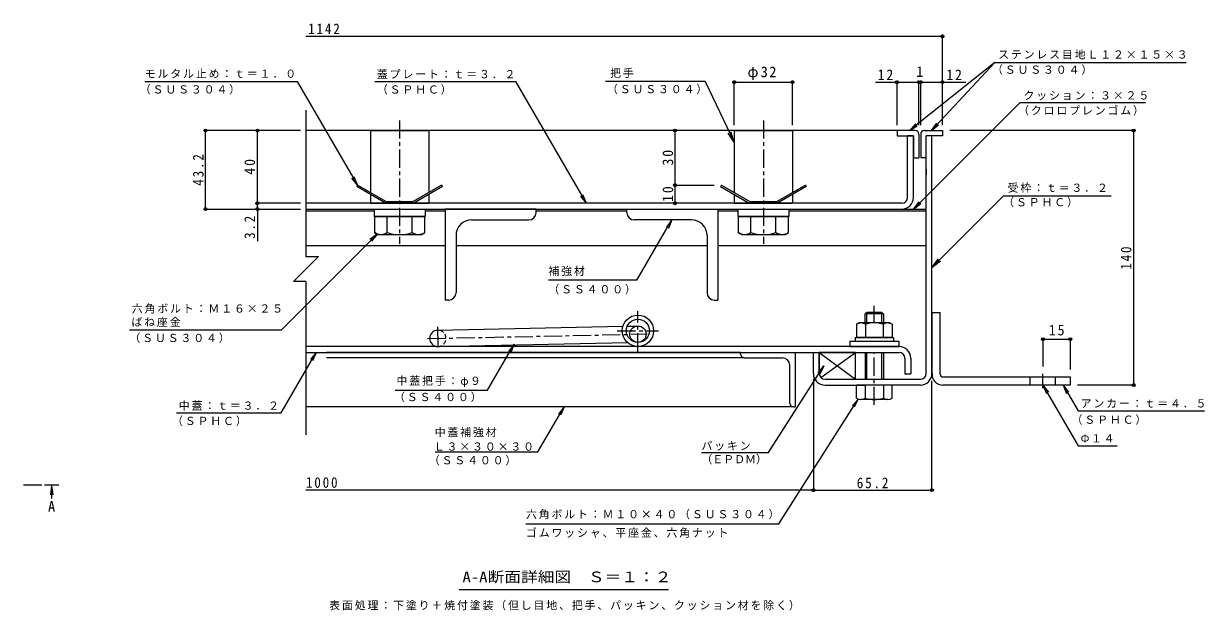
# Model space of a CAD drawing. Units: millimetres at full size; some dimension numbers follow another scale. Extents: x -524 to 544, y -392 to 335.
# Drawn here: x -105 to 544, y 13 to 335 of the extents above; entities that cross this region are included whole.
import ezdxf
from ezdxf.enums import TextEntityAlignment as Align

# ---------------------------------------------------------------- set-up
doc = ezdxf.new("R2010")
doc.units = ezdxf.units.MM
doc.header["$LTSCALE"] = 2
doc.header["$PDMODE"] = 32
doc.header["$PDSIZE"] = 1.6
doc.linetypes.add('CHAIN1', pattern=[8, 5, -1, 1, -1])
doc.linetypes.add('DASHED1', pattern=[1.8, 1.2, -0.6])
for name, color, linetype, lineweight in [('0-2_仕上', 3, 'Continuous', 9), ('0-5_寸法', 7, 'DASHED1', 9), ('D-1', 2, 'Continuous', 9), ('D-2', 3, 'Continuous', 9), ('D-3', 4, 'Continuous', 9), ('D-5', 7, 'Continuous', 9), ('D-6', 6, 'Continuous', 9), ('D-7', 5, 'Continuous', 5), ('D-9', 134, 'Continuous', 5), ('D-A', 3, 'Continuous', 9), ('D-B', 6, 'Continuous', 9), ('D-C', 2, 'Continuous', 9), ('D-E', 3, 'Continuous', 9), ('D-F', 7, 'Continuous', 9)]:
    doc.layers.add(name, color=color, linetype=linetype, lineweight=lineweight)
doc.styles.add('ＭＳ ゴシック', font='')
doc.styles.get('ＭＳ ゴシック').set_extended_font_data('MS Gothic')

msp = doc.modelspace()

# ---------------------------------------------------------------- linework, layer by layer
at = {"layer": '0-2_仕上', "color": 4, "linetype": 'CHAIN1'}
msp.add_line((-105.493, 81.712), (-94.094, 81.712), dxfattribs=at)
at = {"layer": '0-2_仕上', "color": 4}
for q in [(-90.747, 76.354), (-89.442, 76.354), (-90.094, 74.191)]:
    msp.add_line((-90.094, 81.312), q, dxfattribs=at)
msp.add_solid([(-86.094, 81.312), (-86.094, 82.112), (-94.094, 81.312), (-94.094, 82.112)], dxfattribs=at)
at = {"layer": 'D-1'}
for p, q in [((390.746, 143.018), (390.746, 273.618)), ((393.946, 143.018), (393.946, 273.618)), ((331.946, 143.018), (331.946, 154.618)), ((335.146, 139.818), (387.546, 139.818)), ((335.146, 136.618), (357.246, 136.618)), ((387.546, 136.618), (367.246, 136.618))]:
    msp.add_line(p, q, dxfattribs=at)
msp.add_lwpolyline([(328.746, 143.018), (328.746, 154.618), (331.946, 154.618)], dxfattribs=at)
for centre, radius, start, end in [((335.146, 143.018), 6.4, 180, 270), ((335.146, 143.018), 3.2, 180, 270), ((387.546, 143.018), 3.2, 270, 0), ((387.546, 143.018), 6.4, 270, 0)]:
    msp.add_arc(centre, radius, start, end, dxfattribs=at)
at = {"layer": 'D-2'}
for p, q in [((383.746, 273.618), (380.546, 273.618)), ((380.546, 239.818), (380.546, 273.618)), ((383.746, 239.818), (383.746, 273.618)), ((377.346, 236.618), (49.746, 236.618)), ((49.746, 233.418), (377.346, 233.418))]:
    msp.add_line(p, q, dxfattribs=at)
at = {"layer": 'D-2', "linetype": 'CHAIN1'}
for p, q in [((232.246, 155.12), (232.246, 177.316)), ((220.897, 166.468), (243.594, 166.468))]:
    msp.add_line(p, q, dxfattribs=at)
at = {"layer": 'D-2'}
for radius in [8.65, 6.35]:
    msp.add_circle((232.246, 166.468), radius, dxfattribs=at)
for radius in [3.2, 6.4]:
    msp.add_arc((377.346, 239.818), radius, 270, 0, dxfattribs=at)
at = {"layer": 'D-3'}
for p, q in [((374.746, 276.618), (49.746, 276.618)), ((384.746, 276.618), (374.746, 276.618)), ((374.746, 276.618), (374.746, 273.618)), ((386.746, 274.618), (386.746, 261.618)), ((387.746, 274.618), (387.746, 261.618)), ((389.746, 276.618), (399.746, 276.618)), ((399.746, 273.618), (390.746, 273.618)), ((390.746, 261.618), (390.746, 273.618)), ((399.746, 276.618), (399.746, 273.618)), ((383.746, 261.618), (386.746, 261.618)), ((390.746, 261.618), (387.746, 261.618)), ((93.478, 236.618), (77.657, 245.752)), ((124.334, 246.618), (108.746, 237.618)), ((124.834, 245.752), (109.014, 236.618)), ((124.334, 246.618), (124.834, 245.752)), ((278.157, 246.618), (277.657, 245.752)), ((277.657, 245.752), (293.478, 236.618)), ((278.157, 246.618), (293.746, 237.618)), ((324.334, 246.618), (308.746, 237.618)), ((324.834, 245.752), (309.014, 236.618)), ((324.334, 246.618), (324.834, 245.752)), ((93.478, 236.618), (109.014, 236.618)), ((93.746, 237.618), (108.746, 237.618)), ((293.478, 236.618), (309.014, 236.618)), ((293.746, 237.618), (308.746, 237.618))]:
    msp.add_line(p, q, dxfattribs=at)
for points in [[(374.746, 273.618), (383.746, 273.618), (383.746, 261.618)], [(93.746, 237.618), (78.157, 246.618), (77.657, 245.752)]]:
    msp.add_lwpolyline(points, dxfattribs=at)
for centre, start, end in [((384.746, 274.618), 0, 90), ((389.746, 274.618), 90, 180)]:
    msp.add_arc(centre, 2, start, end, dxfattribs=at)
at = {"layer": 'D-5'}
for p, q in [((428.455, 314.098), (381.527, 276.618)), ((428.455, 314.098), (393.752, 276.618)), ((428.455, 314.098), (533.624, 314.098)), ((-38.812, 303.568), (44.975, 303.568)), ((87.65, 303.568), (165.087, 303.568)), ((203.946, 236.618), (165.087, 303.568)), ((269.163, 303.568), (214.512, 303.568)), ((269.163, 303.568), (285.245, 270.15)), ((442.357, 291.972), (383.803, 233.418)), ((442.357, 291.972), (511.265, 291.972)), ((381.529, 276.619), (384.995, 280.222)), ((381.529, 276.619), (385.809, 279.202)), ((393.752, 276.618), (396.641, 280.699)), ((393.752, 276.618), (397.599, 279.812)), ((285.245, 270.15), (281.96, 275.171)), ((285.245, 270.15), (283.371, 275.85)), ((78.093, 246.507), (76.169, 251.122)), ((203.946, 236.618), (200.893, 240.578)), ((203.946, 236.618), (202.022, 241.233)), ((433.225, 240.695), (393.946, 201.28)), ((433.225, 240.695), (492.493, 240.695)), ((383.803, 233.418), (386.847, 237.385)), ((383.803, 233.418), (387.77, 236.462)), ((250.968, 227.418), (247.915, 223.458)), ((36.077, 166.89), (88.84, 219.652)), ((88.84, 219.652), (84.873, 216.609)), ((88.84, 219.652), (85.796, 215.686)), ((393.946, 201.28), (397.59, 206.046)), ((393.946, 201.28), (398.699, 204.941)), ((231.732, 194.276), (183.02, 194.276)), ((36.077, 166.89), (-47.32, 166.89)), ((164.248, 159.148), (161.195, 155.188)), ((164.248, 159.148), (162.324, 154.533)), ((36.077, 121.453), (55.327, 154.618)), ((55.327, 154.618), (52.274, 150.658)), ((55.327, 154.618), (53.403, 150.003)), ((304.098, 99.593), (334.443, 147.214)), ((334.443, 147.214), (331.229, 143.385)), ((334.443, 147.214), (332.329, 142.683)), ((454.946, 136.618), (456.859, 131.999)), ((454.946, 136.618), (457.99, 132.651)), ((454.946, 136.618), (474.228, 103.22)), ((466.005, 136.618), (474.228, 122.376)), ((466.005, 136.618), (467.919, 131.999)), ((466.005, 136.618), (469.049, 132.651)), ((177.305, 99.829), (191.694, 124.618)), ((191.694, 124.618), (188.641, 120.658)), ((191.694, 124.618), (189.77, 120.003)), ((309.654, 60.392), (353.336, 128.943)), ((353.336, 128.943), (350.122, 125.113)), ((353.336, 128.943), (351.223, 124.412)), ((-21.467, 121.453), (36.077, 121.453)), ((474.228, 122.376), (543.716, 122.376)), ((120.777, 99.829), (177.305, 99.829)), ((267.184, 99.593), (304.098, 99.593)), ((474.228, 103.22), (495.839, 103.22)), ((170.708, 60.392), (309.654, 60.392)), ((249.048, 23.95), (134.048, 23.95))]:
    msp.add_line(p, q, dxfattribs=at)
for points in [[(44.975, 303.568), (78.093, 246.507), (75.04, 250.467)], [(231.732, 194.276), (250.968, 227.418), (249.044, 222.803)], [(98.769, 133.765), (149.515, 133.765), (164.248, 159.148)]]:
    msp.add_lwpolyline(points, dxfattribs=at)
at = {"layer": 'D-6'}
for p, q in [((390.746, 255.417), (390.746, 252.417)), ((49.746, 233.418), (390.746, 233.418)), ((49.746, 232.418), (87.246, 232.418)), ((115.246, 232.418), (126.246, 232.418)), ((176.246, 232.418), (226.246, 232.418)), ((276.246, 232.418), (287.246, 232.418)), ((315.246, 232.418), (390.746, 232.418)), ((49.746, 213.418), (126.246, 213.418)), ((132.246, 213.418), (270.246, 213.418)), ((276.246, 213.418), (390.746, 213.418)), ((122.152, 166.817), (223.958, 168.946)), ((226.421, 168.997), (232.152, 169.117)), ((122.34, 157.819), (226.506, 159.997)), ((232.246, 160.117), (232.34, 160.119)), ((331.946, 154.618), (331.946, 143.018)), ((332.849, 140.789), (351.946, 154.618))]:
    msp.add_line(p, q, dxfattribs=at)
at = {"layer": 'D-6', "linetype": 'CHAIN1'}
for p, q in [((116.542, 162.199), (237.302, 164.724)), ((122.114, 168.618), (122.364, 156.643))]:
    msp.add_line(p, q, dxfattribs=at)
at = {"layer": 'D-6'}
msp.add_lwpolyline([(335.146, 139.818), (351.946, 139.818), (351.946, 154.618), (331.946, 154.618), (351.946, 139.818)], dxfattribs=at)
msp.add_circle((232.246, 164.618), 4.5, dxfattribs=at)
msp.add_arc((122.246, 162.318), 4.5, 90, 270, dxfattribs=at)
at = {"layer": 'D-6', "linetype": 'DASHED1'}
msp.add_arc((122.246, 162.318), 4.5, 270, 90, dxfattribs=at)
at = {"layer": 'D-7'}
for p, q in [((358.058, 176.618), (357.246, 175.806)), ((367.246, 175.806), (357.246, 175.806)), ((357.246, 170.818), (357.246, 175.806)), ((366.434, 176.618), (358.058, 176.618)), ((358.058, 170.818), (358.058, 176.618)), ((366.434, 176.618), (367.246, 175.806)), ((366.434, 170.818), (366.434, 176.618)), ((367.246, 175.806), (367.246, 171.118)), ((367.246, 175.806), (367.246, 170.818)), ((357.246, 154.618), (357.246, 139.818)), ((358.058, 139.818), (358.058, 154.618)), ((366.434, 139.818), (366.434, 154.618)), ((367.246, 154.618), (367.246, 139.818)), ((372.046, 136.618), (352.446, 136.618)), ((352.446, 129.513), (352.446, 136.618)), ((357.246, 136.618), (357.246, 129.513)), ((367.246, 136.618), (367.246, 129.513)), ((372.046, 129.513), (372.046, 136.618)), ((369.646, 128.618), (354.846, 128.618))]:
    msp.add_line(p, q, dxfattribs=at)
at = {"layer": 'D-7', "linetype": 'CHAIN1'}
for p, q in [((362.246, 170.818), (362.246, 180.151)), ((362.246, 125.74), (362.246, 154.618))]:
    msp.add_line(p, q, dxfattribs=at)
at = {"layer": 'D-7', "color": 2, "lineweight": 9}
for p, q in [((352.431, 170.059), (353.746, 170.818)), ((352.431, 170.059), (352.431, 162.818)), ((370.746, 170.818), (353.746, 170.818)), ((357.338, 170.059), (357.338, 162.818)), ((367.153, 170.059), (367.153, 162.818))]:
    msp.add_line(p, q, dxfattribs=at)
at = {"layer": 'D-7', "color": 6, "lineweight": 9}
for p, q in [((351.746, 162.818), (351.746, 160.818)), ((351.746, 160.818), (372.746, 160.818))]:
    msp.add_line(p, q, dxfattribs=at)
at = {"layer": 'D-7', "color": 134}
for p, q in [((348.746, 160.818), (348.746, 157.818)), ((348.746, 160.818), (375.746, 160.818)), ((348.746, 157.818), (375.746, 157.818)), ((375.746, 160.818), (375.746, 157.818))]:
    msp.add_line(p, q, dxfattribs=at)
at = {"layer": 'D-7', "color": 2, "lineweight": 9}
msp.add_lwpolyline([(370.746, 170.818), (372.061, 170.059), (372.061, 162.818), (352.431, 162.818)], dxfattribs=at)
at = {"layer": 'D-7', "color": 6, "lineweight": 9}
msp.add_lwpolyline([(351.746, 162.818), (372.746, 162.818), (372.746, 160.818)], dxfattribs=at)
at = {"layer": 'D-7', "color": 2, "lineweight": 9}
for centre, radius, start, end in [((355.327, 165.042), 5.793, 94.38438, 120), ((354.731, 165.978), 4.842, 57.42749, 88.18784), ((362.246, 154.577), 16.241, 72.41188, 107.5881), ((369.76, 165.978), 4.842, 91.81215, 122.57249), ((369.164, 165.042), 5.793, 59.99998, 85.6156)]:
    msp.add_arc(centre, radius, start, end, dxfattribs=at)
at = {"layer": 'D-7'}
for centre, radius, start, end in [((354.846, 132.284), 3.666, 229.1022, 310.89809), ((362.246, 143.034), 14.416, 249.70546, 290.29454), ((369.646, 132.284), 3.666, 229.10191, 310.8978)]:
    msp.add_arc(centre, radius, start, end, dxfattribs=at)
at = {"layer": 'D-9'}
for p, q in [((126.246, 233.418), (126.246, 183.418)), ((176.246, 233.418), (126.246, 233.418)), ((140.746, 227.418), (172.255, 227.418)), ((176.246, 231.408), (176.246, 233.418)), ((226.246, 233.418), (276.246, 233.418)), ((226.246, 231.408), (226.246, 233.418)), ((261.746, 227.418), (230.236, 227.418)), ((276.246, 233.418), (276.246, 183.418)), ((132.246, 218.918), (132.246, 187.408)), ((270.246, 218.918), (270.246, 187.408)), ((128.255, 183.418), (126.246, 183.418)), ((274.236, 183.418), (276.246, 183.418))]:
    msp.add_line(p, q, dxfattribs=at)
for centre, radius, start, end in [((140.746, 218.918), 8.5, 90, 180), ((172.246, 231.418), 4, 270.13706, 359.86294), ((230.246, 231.418), 4, 180.13706, 269.86294), ((261.746, 218.918), 8.5, 0, 90), ((128.246, 187.418), 4, 270.13706, 359.86294), ((274.246, 187.418), 4, 180.13706, 269.86294)]:
    msp.add_arc(centre, radius, start, end, dxfattribs=at)
at = {"layer": 'D-A'}
for p, q in [((375.846, 157.818), (49.746, 157.818)), ((49.746, 154.618), (375.846, 154.618)), ((379.046, 151.418), (379.046, 142.818)), ((382.246, 151.418), (382.246, 142.818)), ((379.046, 142.818), (382.246, 142.818))]:
    msp.add_line(p, q, dxfattribs=at)
for radius in [6.4, 3.2]:
    msp.add_arc((375.846, 151.418), radius, 0, 90, dxfattribs=at)
at = {"layer": 'D-B'}
for p, q in [((288.746, 154.618), (61.051, 154.618)), ((290.746, 151.618), (61.051, 151.618)), ((288.746, 154.618), (318.746, 154.618)), ((288.746, 153.618), (288.746, 154.618)), ((290.746, 151.618), (311.746, 151.618)), ((318.746, 154.618), (318.746, 124.618)), ((315.746, 126.618), (315.746, 147.618)), ((317.746, 124.618), (49.746, 124.618)), ((317.746, 124.618), (318.746, 124.618))]:
    msp.add_line(p, q, dxfattribs=at)
for centre, radius, start, end in [((290.746, 153.618), 2, 180, 270), ((311.746, 147.618), 4, 0, 90), ((317.746, 126.618), 2, 180, 270)]:
    msp.add_arc(centre, radius, start, end, dxfattribs=at)
at = {"layer": 'D-C', "linetype": 'CHAIN1'}
for p, q in [((101.246, 282.153), (101.246, 214.292)), ((301.246, 282.153), (301.246, 214.292))]:
    msp.add_line(p, q, dxfattribs=at)
at = {"layer": 'D-C'}
for p, q in [((85.246, 276.618), (85.246, 242.525)), ((85.246, 276.618), (117.246, 276.618)), ((117.246, 276.618), (117.246, 242.525)), ((285.246, 276.618), (285.246, 242.525)), ((285.246, 276.618), (317.246, 276.618)), ((317.246, 276.618), (317.246, 242.525)), ((85.246, 241.371), (85.246, 236.618)), ((117.246, 241.371), (117.246, 236.618)), ((285.246, 241.371), (285.246, 236.618)), ((317.246, 241.371), (317.246, 236.618)), ((85.246, 236.618), (117.246, 236.618)), ((285.246, 236.618), (317.246, 236.618))]:
    msp.add_line(p, q, dxfattribs=at)
at = {"layer": 'D-C', "color": 134, "lineweight": 5}
for p, q in [((87.246, 233.418), (87.246, 229.418)), ((87.246, 233.418), (115.246, 233.418)), ((87.246, 229.418), (115.246, 229.418)), ((115.246, 233.418), (115.246, 229.418)), ((287.246, 233.418), (287.246, 229.418)), ((287.246, 233.418), (315.246, 233.418)), ((287.246, 229.418), (315.246, 229.418)), ((315.246, 233.418), (315.246, 229.418))]:
    msp.add_line(p, q, dxfattribs=at)
at = {"layer": 'D-C', "color": 5, "lineweight": 5}
for p, q in [((87.389, 229.418), (87.389, 220.49)), ((115.102, 229.418), (87.389, 229.418)), ((94.317, 220.49), (94.317, 229.418)), ((108.174, 220.49), (108.174, 229.418)), ((115.102, 220.49), (115.102, 229.418)), ((287.389, 229.418), (287.389, 220.49)), ((315.102, 229.418), (287.389, 229.418)), ((294.317, 220.49), (294.317, 229.418)), ((308.174, 220.49), (308.174, 229.418)), ((315.102, 220.49), (315.102, 229.418)), ((89.246, 219.418), (87.389, 220.49)), ((289.246, 219.418), (287.389, 220.49))]:
    msp.add_line(p, q, dxfattribs=at)
for points in [[(89.246, 219.418), (113.246, 219.418), (115.102, 220.49)], [(289.246, 219.418), (313.246, 219.418), (315.102, 220.49)]]:
    msp.add_lwpolyline(points, dxfattribs=at)
for centre, radius, start, end in [((91.479, 227.573), 8.179, 240, 265.61574), ((90.637, 226.251), 6.837, 271.81354, 302.57069), ((101.246, 242.346), 22.928, 252.41203, 287.58795), ((111.854, 226.251), 6.837, 237.42929, 268.18645), ((111.013, 227.573), 8.179, 274.38425, 299.99998), ((291.479, 227.573), 8.179, 240, 265.61574), ((290.637, 226.251), 6.837, 271.81354, 302.57069), ((301.246, 242.346), 22.928, 252.41203, 287.58795), ((311.854, 226.251), 6.837, 237.42929, 268.18645), ((311.013, 227.573), 8.179, 274.38425, 299.99998)]:
    msp.add_arc(centre, radius, start, end, dxfattribs=at)
at = {"layer": 'D-E'}
for p, q in [((393.946, 176.619), (393.946, 143.018)), ((393.946, 176.619), (398.446, 176.619)), ((398.446, 142.618), (398.446, 176.619)), ((399.946, 141.118), (469.946, 141.118)), ((469.946, 136.618), (399.946, 136.618)), ((447.946, 136.618), (447.946, 141.118)), ((461.946, 136.618), (461.946, 141.118)), ((469.946, 141.118), (469.946, 136.618))]:
    msp.add_line(p, q, dxfattribs=at)
at = {"layer": 'D-E', "linetype": 'CHAIN1'}
msp.add_line((454.946, 134.871), (454.946, 142.761), dxfattribs=at)
at = {"layer": 'D-E'}
for radius, start in [(6, 176.17647), (1.5, 180.00027)]:
    msp.add_arc((399.946, 142.618), radius, start, 270, dxfattribs=at)
at = {"layer": 'D-F'}
for p, q in [((399.746, 328.415), (49.746, 328.415)), ((399.746, 279.618), (399.746, 329.415)), ((285.245, 279.617), (285.245, 304.142)), ((285.245, 303.142), (317.246, 303.142)), ((317.246, 279.617), (317.246, 304.142)), ((362.833, 303.143), (386.746, 303.143)), ((374.746, 279.618), (374.746, 304.143)), ((386.746, 279.618), (386.746, 304.143)), ((386.746, 303.143), (387.746, 303.143)), ((387.746, 279.618), (387.746, 304.143)), ((387.746, 303.143), (412.616, 303.143)), ((49.746, 287.77), (49.746, 207.266)), ((46.746, 276.619), (-6.083, 276.619)), ((-5.483, 233.419), (-5.483, 276.619)), ((23.016, 236.619), (23.016, 276.619)), ((252.715, 246.618), (252.715, 276.618)), ((505.471, 276.618), (403.746, 276.618)), ((504.871, 136.618), (504.871, 276.618)), ((252.115, 246.618), (274.157, 246.618)), ((252.715, 236.618), (252.715, 246.618)), ((46.746, 236.619), (22.016, 236.619)), ((23.016, 233.419), (23.016, 236.619)), ((-6.083, 233.419), (46.746, 233.419)), ((23.016, 233.419), (23.016, 215.716)), ((56.627, 207.266), (42.864, 193.503)), ((49.746, 207.266), (56.627, 207.266)), ((49.746, 193.503), (42.864, 193.503)), ((49.746, 193.503), (49.746, 109.311)), ((454.946, 162.468), (454.946, 146.761)), ((469.946, 162.468), (469.946, 145.118)), ((454.946, 161.868), (469.946, 161.868)), ((328.745, 140.018), (328.745, 77.839)), ((393.946, 78.239), (393.946, 139.018)), ((505.471, 136.618), (473.946, 136.618)), ((328.745, 78.839), (49.746, 78.839)), ((328.745, 78.839), (393.946, 78.839))]:
    msp.add_line(p, q, dxfattribs=at)
for p in [(399.746, 328.415), (285.245, 303.142), (317.246, 303.142), (374.746, 303.143), (386.746, 303.143), (387.746, 303.143), (399.746, 303.143), (-5.483, 276.619), (23.016, 276.619), (252.715, 276.618), (504.871, 276.618), (252.715, 246.618), (-5.483, 233.419), (23.016, 236.619), (23.016, 233.419), (252.715, 236.618), (454.946, 161.868), (469.946, 161.868), (504.871, 136.618), (328.745, 78.839), (393.946, 78.839)]:
    msp.add_point(p, dxfattribs=at)

# ---------------------------------------------------------------- texts
at = {"layer": '0-5_寸法', "color": 2, "style": 'ＭＳ ゴシック'}
msp.add_text('A', height=5.865, dxfattribs=at).set_placement((-92.094, 65.172), align=Align.BOTTOM_LEFT)
at = {"layer": 'D-5', "style": 'ＭＳ ゴシック'}
msp.add_text('（ＥＰＤＭ）', height=4.399, dxfattribs=at).set_placement((267.184, 92.281), align=Align.BOTTOM_LEFT)
at = {"layer": 'D-5', "color": 2, "style": 'ＭＳ ゴシック', "width": 1.15}
msp.add_text('A-A断面詳細図\u3000Ｓ＝１：２', height=5.865, dxfattribs=at).set_placement((135.798, 26.45), align=Align.BOTTOM_LEFT)
at = {"layer": 'D-5', "char_height": 4.399, "attachment_point": 7, "style": 'ＭＳ ゴシック'}
for s, insert in [('\\T1.17;ステンレス目地Ｌ１２×１５×３', (430.294, 315.731)), ('\\T1.17;（ＳＵＳ３０４）', (426.926, 307.243)), ('\\T1.17;モルタル止め：ｔ＝１．０', (-38.892, 305.369)), ('\\T1.17;蓋プレート：ｔ＝３．２', (88.717, 305.078)), ('\\T1.17;把手', (216.931, 305.536)), ('\\T1.17;（ＳＵＳ３０４）', (-41.604, 296.387)), ('\\T1.17;（ＳＰＨＣ）', (88.717, 296.344)), ('\\T1.17;（ＳＵＳ３０４）', (215.249, 296.555)), ('\\T1.17;クッション：３×２５', (444.268, 293.237)), ('\\T1.17;（クロロプレンゴム）', (441.304, 284.817)), ('\\T1.17;受枠：ｔ＝３．２', (435.525, 242.406)), ('\\T1.17;（ＳＰＨＣ）', (433.093, 234.377)), ('\\T1.17;補強材', (183.02, 196.571)), ('\\T1.17;（ＳＳ４００）', (183.02, 186.467)), ('\\T1.17;六角ボルト：Ｍ１６×２５', (-46.014, 175.961)), ('\\T1.17;ばね座金', (-46.224, 168.616)), ('\\T1.17;（ＳＵＳ３０４）', (-47.32, 159.717)), ('\\T1.17;中蓋把手：φ９', (99.513, 135.542)), ('\\T1.17;（ＳＳ４００）', (98.184, 127.234)), ('\\T1.17;中蓋：ｔ＝３．２', (-20.181, 122.592)), ('\\T1.17;アンカー：ｔ＝４．５', (475.689, 124.08)), ('\\T1.17;（ＳＰＨＣ）', (-23.916, 114.08)), ('\\T1.17;（ＳＰＨＣ）', (470.693, 114.76)), ('\\T1.17;中蓋補強材', (120.52, 107.928)), ('\\T1.17;Ｌ３×３０×３０', (120.051, 100.49)), ('\\T1.17;パッキン', (267.184, 100.559)), ('\\T1.17;Φ１４', (475.689, 104.924)), ('\\T1.17;（ＳＳ４００）', (117.283, 92.463)), ('\\T1.17;六角ボルト：Ｍ１０×４０（ＳＵＳ３０４）', (170.708, 62.796)), ('\\T1.17;ゴムワッシャ、平座金、六角ナット', (170.708, 52.631)), ('\\T1.17;表面処理：下塗り＋焼付塗装（但し目地、把手、パッキン、クッション材を除く）', (62.548, 12.724))]:
    msp.add_mtext(s, dxfattribs=dict(at, insert=insert))
at = {"layer": 'D-F', "color": 2, "style": 'ＭＳ ゴシック'}
msp.add_text('1', height=5.865, dxfattribs=at).set_placement((385.246, 304.343), align=Align.BOTTOM_LEFT)
at = {"layer": 'D-F', "color": 2, "char_height": 5.865, "attachment_point": 7, "style": 'ＭＳ ゴシック'}
for s, insert in [('\\T1.28;\\W0.9;1142', (50.98, 329.615)), ('\\T1.19;φ32', (292.496, 304.342)), ('\\T1.27;\\W0.95;12', (364.053, 304.343)), ('\\T1.27;\\W0.95;12', (401.801, 304.343)), ('\\T1.27;\\W0.95;15', (458.196, 163.868)), ('\\T1.28;\\W0.9;1000', (49.746, 80.039)), ('\\T1.28;\\W0.9;65.2', (352.595, 79.839))]:
    msp.add_mtext(s, dxfattribs=dict(at, insert=insert))
at = {"layer": 'D-F', "color": 2, "char_height": 5.865, "attachment_point": 7, "rotation": 90, "style": 'ＭＳ ゴシック'}
for s, insert in [('\\T1.28;\\W0.9;43.2', (-6.483, 246.269)), ('\\T1.27;\\W0.95;40', (21.816, 252.369)), ('\\T1.27;\\W0.95;30', (251.715, 257.368)), ('\\T1.27;\\W0.95;10', (251.715, 237.368)), ('\\T1.27;\\W0.9;3.2', (21.816, 217.026)), ('\\T1.27;\\W0.9;140', (503.671, 200.118))]:
    msp.add_mtext(s, dxfattribs=dict(at, insert=insert))

doc.saveas('drawing.dxf')
